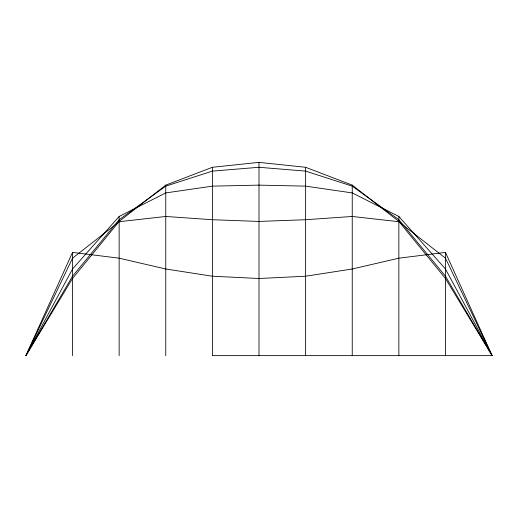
<?xml version="1.0" encoding="UTF-8"?>
<svg xmlns="http://www.w3.org/2000/svg" width="518" height="518" viewBox="0 0 518 518"><rect width="100%" height="100%" fill="white"/><g stroke="black" fill="none" stroke-linecap="round" stroke-linejoin="round"><path stroke-width="0.78" d="M25.9 355.633L72.52 268.997L119.14 216.466L165.76 192.916L212.38 186.143L259 185.127L305.62 186.143L352.24 192.916L398.86 216.466L445.48 268.997L492.1 355.633L445.48 276.224L398.86 219.716L352.24 186.143L305.62 171.115L259 167.282L212.38 171.115L165.76 186.143L119.14 219.716L72.52 276.224L25.9 355.633L72.52 252.389L119.14 258.184L165.76 268.997L212.38 276.224L259 278.503L305.62 276.224L352.24 268.997L398.86 258.184L445.48 252.389L492.1 355.633L212.38 355.633L212.38 167.282L259 162.367L305.62 167.282L352.24 185.127L398.86 221.439L445.48 278.503L492.1 355.633L445.48 258.184L398.86 221.723L352.24 216.466L305.62 219.716L259 221.439L212.38 219.716L165.76 216.466L119.14 221.723L72.52 258.184L25.9 355.633L72.52 278.503L119.14 221.439L165.76 185.127L212.38 167.282M445.48 252.389L445.48 355.633M398.86 216.466L398.86 355.633M352.24 185.127L352.24 355.633M305.62 167.282L305.62 355.633M259 162.367L259 355.633M165.76 185.127L165.76 355.633M119.14 216.466L119.14 355.633M72.52 252.389L72.52 355.633"/></g></svg>
